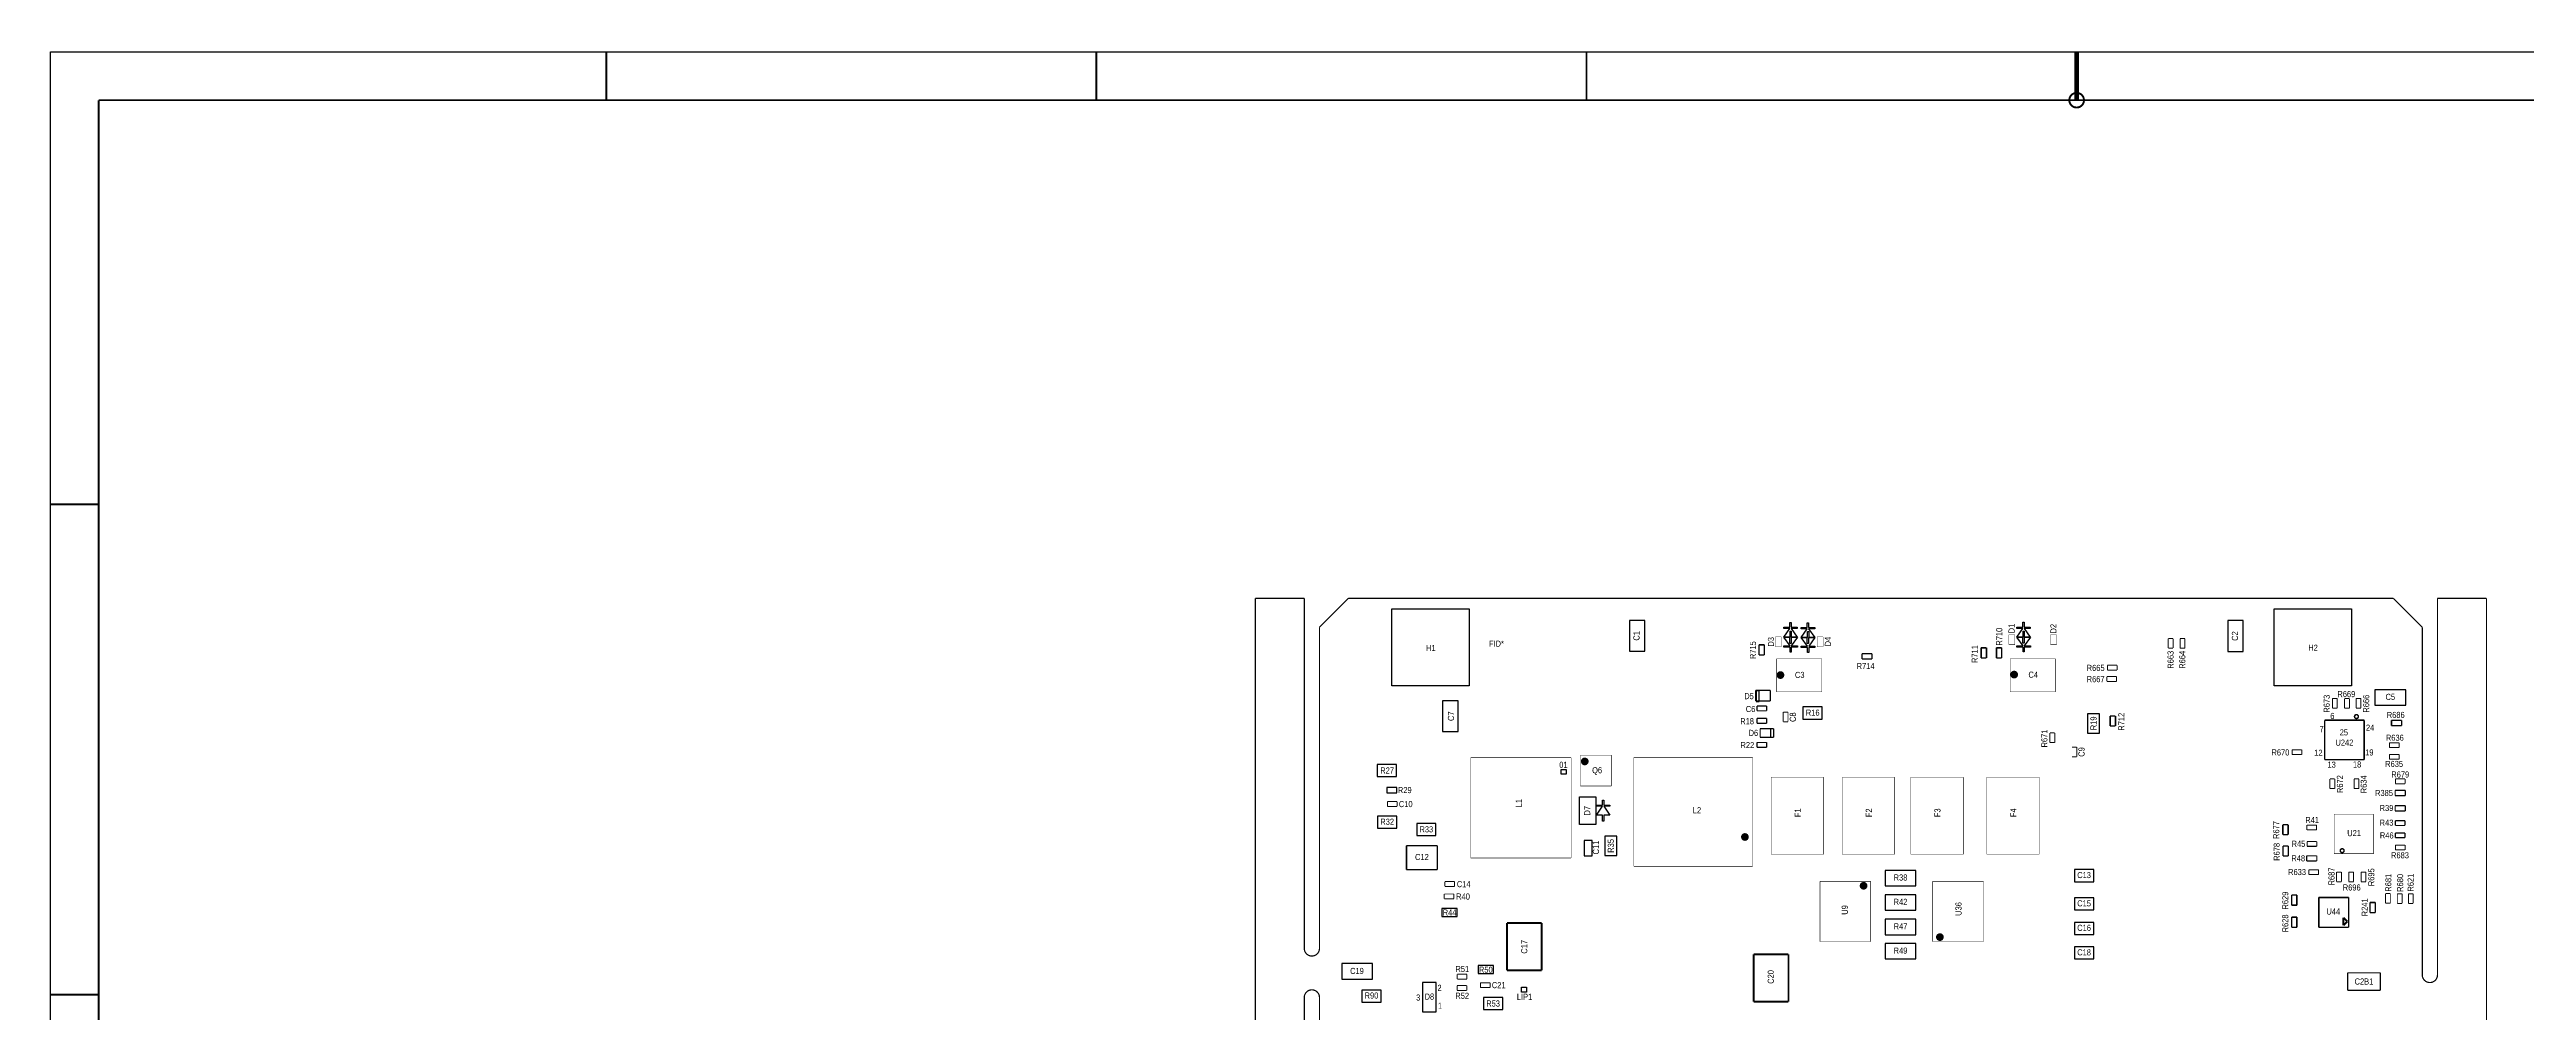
# Model space of a CAD drawing. Extents: x -186 to 234, y -83 to 214.
# Drawn here: x -186.1 to 70.6, y 114.1 to 213.9 of the extents above; entities that cross this region are included whole.
import ezdxf
from ezdxf.enums import TextEntityAlignment as Align

# ---------------------------------------------------------------- set-up
doc = ezdxf.new("R2010")
doc.units = 0
for name, color, linetype in [('BG_OUTLINE', 253, 'CONTINUOUS'), ('BG_TITLE_BLOCK', 40, 'CONTINUOUS'), ('PG_ASSEMBLY_TOP', 111, 'CONTINUOUS'), ('RD_ASSEMBLY_TOP', 142, 'CONTINUOUS')]:
    doc.layers.add(name, color=color, linetype=linetype)

msp = doc.modelspace()

# ---------------------------------------------------------------- linework, layer by layer
at = {"layer": 'BG_OUTLINE', "const_width": 0.127}
for points in [[(-56.069205, 157.020311), (-61.149205, 157.020311)], [(-61.149205, 157.020311), (-61.149205, -9.271)], [(-56.069205, 123.277401), (-56.069205, 157.020311)], [(-51.494411, 157.020311), (-54.494405, 154.020291)], [(56.805601, 157.020311), (-51.494411, 157.020311)], [(59.805595, 154.020291), (56.805601, 157.020311)], [(61.380395, 120.527293), (61.380395, 157.020311)], [(61.380395, 157.020311), (66.460395, 157.020311)], [(66.460395, 157.020311), (66.460395, -9.271)], [(-54.494405, 154.020291), (-54.494405, 123.277401)], [(59.805595, 120.527293), (59.805595, 154.020291)], [(-56.069205, 120.737401), (-56.069205, 123.277401)], [(-54.494405, 120.737401), (-54.494405, 123.277401)], [(59.805595, 117.987293), (59.805595, 120.527293)], [(61.380395, 117.987293), (61.380395, 120.527293)], [(-56.069205, 115.657401), (-56.069205, 81.704688)], [(-54.494405, 115.657401), (-54.494405, 113.117401)]]:
    msp.add_lwpolyline(points, dxfattribs=at)
for points in [[(-54.494405, 120.737401, -1.000032), (-56.069205, 120.737401)], [(-56.069205, 115.657401, -0.999968), (-54.494405, 115.657401)], [(61.380395, 117.987293, -0.999968), (59.805595, 117.987293)]]:
    msp.add_lwpolyline(points, format="xyb", dxfattribs=at)
at = {"layer": 'BG_TITLE_BLOCK'}
for points in [[(-186.015909, 213.651313), (233.984089, 213.651313)], [(-186.015909, -83.348601), (-186.015909, 213.651313)]]:
    msp.add_lwpolyline(points, dxfattribs=at)
for points, const_width in [([(-128.415796, 213.651313), (-128.415796, 208.651297)], 0.199898), ([(-77.615796, 213.651313), (-77.615796, 208.651297)], 0.199898), ([(-26.815796, 213.651313), (-26.815796, 208.651297)], 0.199898), ([(23.984204, 213.651313), (23.984204, 208.651297)], 0.500101), ([(-181.015894, 208.651297), (228.984099, 208.651297)], 0.199898), ([(-181.015894, -78.348611), (-181.015894, 208.651297)], 0.199898), ([(-186.015909, 166.751508), (-181.015894, 166.751508)], 0.199898), ([(-186.015909, 115.951508), (-181.015894, 115.951508)], 0.199898)]:
    msp.add_lwpolyline(points, dxfattribs=dict(at, const_width=const_width))
at = {"layer": 'BG_TITLE_BLOCK', "const_width": 0.199898}
for points in [[(24.743385, 208.651297, 1.000004), (23.224795, 208.651297)], [(23.224795, 208.651297, 0.999996), (24.743385, 208.651297)]]:
    msp.add_lwpolyline(points, format="xyb", dxfattribs=at)
at = {"layer": 'PG_ASSEMBLY_TOP'}
for points in [[(-46.983117, 147.940293), (-46.983117, 155.940303), (-38.983107, 155.940303), (-38.983107, 147.940293)], [(44.456604, 147.940293), (44.456604, 155.940303), (52.456588, 155.940303), (52.456588, 147.940293)], [(-29.431971, 138.7856), (-29.431971, 139.2936), (-28.923971, 139.2936), (-28.923971, 138.7856)], [(-33.542707, 116.218995), (-33.542707, 116.726995), (-33.034707, 116.726995), (-33.034707, 116.218995)]]:
    msp.add_lwpolyline(points, close=True, dxfattribs=at)
for points in [[(-22.376105, 154.733193), (-22.376105, 151.533403)], [(-20.775905, 154.733193), (-22.376105, 154.733193)], [(-20.775905, 151.533403), (-20.775905, 154.733193)], [(-5.735015, 154.525497), (-5.608015, 154.525497)], [(-5.735015, 154.017497), (-5.735015, 154.525497)], [(-5.608015, 154.525497), (-5.608015, 154.017497)], [(-3.930396, 154.499589), (-3.803396, 154.499589)], [(-3.930396, 153.991589), (-3.930396, 154.499589)], [(-3.803396, 154.499589), (-3.803396, 153.991589)], [(17.775199, 153.905509), (17.775199, 154.032509)], [(17.775199, 154.032509), (18.410199, 154.032509)], [(18.410199, 154.540509), (18.537199, 154.540509)], [(18.410199, 154.032509), (18.410199, 154.540509)], [(18.537199, 154.540509), (18.537199, 154.032509)], [(18.537199, 154.032509), (19.172199, 154.032509)], [(19.172199, 154.032509), (19.172199, 153.905509)], [(41.250895, 154.711095), (39.650695, 154.711095)], [(39.650695, 154.711095), (39.650695, 151.511305)], [(41.250895, 151.511305), (41.250895, 154.711095)], [(-22.376105, 151.533403), (-20.775905, 151.533403)], [(-6.370015, 153.890497), (-6.370015, 154.017497)], [(-6.370015, 154.017497), (-5.735015, 154.017497)], [(-6.370015, 152.990601), (-5.735015, 153.890497)], [(-5.735015, 153.890497), (-6.370015, 153.890497)], [(-5.735015, 152.990601), (-6.370015, 152.990601)], [(-5.722112, 152.085497), (-6.357112, 152.985495)], [(-6.357112, 152.985495), (-5.722112, 152.985495)], [(-6.357112, 151.958497), (-6.357112, 152.085497)], [(-6.357112, 152.085497), (-5.722112, 152.085497)], [(-5.722112, 151.958497), (-6.357112, 151.958497)], [(-5.735015, 152.355601), (-5.735015, 152.990601)], [(-5.608015, 152.355601), (-5.735015, 152.355601)], [(-5.722112, 152.985495), (-5.722112, 153.620495)], [(-5.722112, 153.620495), (-5.595112, 153.620495)], [(-5.722112, 151.450497), (-5.722112, 151.958497)], [(-5.608015, 154.017497), (-4.973015, 154.017497)], [(-4.973015, 153.890497), (-5.608015, 153.890497)], [(-5.608015, 153.890497), (-4.973015, 152.990601)], [(-4.973015, 152.990601), (-5.608015, 152.990601)], [(-5.608015, 152.990601), (-5.608015, 152.355601)], [(-5.595112, 153.620495), (-5.595112, 152.985495)], [(-5.595112, 152.985495), (-4.960112, 152.985495)], [(-4.960112, 152.985495), (-5.595112, 152.085497)], [(-5.595112, 152.085497), (-4.960112, 152.085497)], [(-4.960112, 151.958497), (-5.595112, 151.958497)], [(-5.595112, 151.958497), (-5.595112, 151.450497)], [(-4.973015, 154.017497), (-4.973015, 153.890497)], [(-4.960112, 152.085497), (-4.960112, 151.958497)], [(-4.565396, 153.864589), (-4.565396, 153.991589)], [(-4.565396, 153.991589), (-3.930396, 153.991589)], [(-4.565396, 152.964591), (-3.930396, 153.864589)], [(-3.930396, 153.864589), (-4.565396, 153.864589)], [(-3.930396, 152.964591), (-4.565396, 152.964591)], [(-3.917417, 152.059589), (-4.552417, 152.959587)], [(-4.552417, 152.959587), (-3.917417, 152.959587)], [(-4.552417, 151.932589), (-4.552417, 152.059589)], [(-4.552417, 152.059589), (-3.917417, 152.059589)], [(-3.917417, 151.932589), (-4.552417, 151.932589)], [(-3.930396, 152.329591), (-3.930396, 152.964591)], [(-3.803396, 152.329591), (-3.930396, 152.329591)], [(-3.917417, 152.959587), (-3.917417, 153.594587)], [(-3.917417, 153.594587), (-3.790417, 153.594587)], [(-3.917417, 151.424589), (-3.917417, 151.932589)], [(-3.803396, 153.991589), (-3.168396, 153.991589)], [(-3.168396, 153.864589), (-3.803396, 153.864589)], [(-3.803396, 153.864589), (-3.168396, 152.964591)], [(-3.168396, 152.964591), (-3.803396, 152.964591)], [(-3.803396, 152.964591), (-3.803396, 152.329591)], [(-3.790417, 153.594587), (-3.790417, 152.959587)], [(-3.790417, 152.959587), (-3.155417, 152.959587)], [(-3.155417, 152.959587), (-3.790417, 152.059589)], [(-3.790417, 152.059589), (-3.155417, 152.059589)], [(-3.155417, 151.932589), (-3.790417, 151.932589)], [(-3.790417, 151.932589), (-3.790417, 151.424589)], [(-3.168396, 153.991589), (-3.168396, 153.864589)], [(-3.155417, 152.059589), (-3.155417, 151.932589)], [(17.775199, 153.005511), (18.410199, 153.905509)], [(18.410199, 153.905509), (17.775199, 153.905509)], [(18.410199, 153.005511), (17.775199, 153.005511)], [(18.423204, 152.100509), (17.788204, 153.000507)], [(17.788204, 153.000507), (18.423204, 153.000507)], [(17.788204, 151.973509), (17.788204, 152.100509)], [(17.788204, 152.100509), (18.423204, 152.100509)], [(18.423204, 151.973509), (17.788204, 151.973509)], [(18.410199, 152.370511), (18.410199, 153.005511)], [(18.537199, 152.370511), (18.410199, 152.370511)], [(18.423204, 153.000507), (18.423204, 153.635507)], [(18.423204, 153.635507), (18.550204, 153.635507)], [(18.423204, 151.465509), (18.423204, 151.973509)], [(18.550204, 151.465509), (18.423204, 151.465509)], [(19.172199, 153.905509), (18.537199, 153.905509)], [(18.537199, 153.905509), (19.172199, 153.005511)], [(19.172199, 153.005511), (18.537199, 153.005511)], [(18.537199, 153.005511), (18.537199, 152.370511)], [(18.550204, 153.635507), (18.550204, 153.000507)], [(18.550204, 153.000507), (19.185204, 153.000507)], [(19.185204, 153.000507), (18.550204, 152.100509)], [(18.550204, 152.100509), (19.185204, 152.100509)], [(19.185204, 151.973509), (18.550204, 151.973509)], [(18.550204, 151.973509), (18.550204, 151.465509)], [(19.185204, 152.100509), (19.185204, 151.973509)], [(39.650695, 151.511305), (41.250895, 151.511305)], [(-5.595112, 151.450497), (-5.722112, 151.450497)], [(-3.790417, 151.424589), (-3.917417, 151.424589)], [(-41.730905, 146.405295), (-41.730905, 143.205505)], [(-40.130705, 146.405295), (-41.730905, 146.405295)], [(-40.130705, 143.205505), (-40.130705, 146.405295)], [(-9.223197, 147.426401), (-9.223197, 146.326403)], [(-8.923198, 147.426401), (-9.223197, 147.426401)], [(-8.923198, 146.326403), (-8.923198, 147.426401)], [(58.094118, 147.545908), (54.894328, 147.545908)], [(54.894328, 147.545908), (54.894328, 145.945708)], [(58.094118, 145.945708), (58.094118, 147.545908)], [(-9.223197, 146.326403), (-8.923198, 146.326403)], [(-2.399005, 145.760694), (-4.399001, 145.760694)], [(-4.399001, 145.760694), (-4.399001, 144.510506)], [(-4.399001, 144.510506), (-2.399005, 144.510506)], [(-2.399005, 144.510506), (-2.399005, 145.760694)], [(25.093701, 145.043398), (25.093701, 143.043402)], [(26.343889, 145.043398), (25.093701, 145.043398)], [(26.343889, 143.043402), (26.343889, 145.043398)], [(54.894328, 145.945708), (58.094118, 145.945708)], [(-41.730905, 143.205505), (-40.130705, 143.205505)], [(25.093701, 143.043402), (26.343889, 143.043402)], [(-46.509407, 139.791694), (-48.509403, 139.791694)], [(-48.509403, 139.791694), (-48.509403, 138.541506)], [(-46.509407, 138.541506), (-46.509407, 139.791694)], [(-48.509403, 138.541506), (-46.509407, 138.541506)], [(-46.476412, 137.404602), (-47.526397, 137.404602)], [(-47.526397, 137.404602), (-47.526397, 136.864598)], [(-47.526397, 136.864598), (-46.476412, 136.864598)], [(-46.476412, 136.864598), (-46.476412, 137.404602)], [(-27.53868, 136.436049), (-25.838861, 136.436049)], [(-27.53868, 133.586271), (-27.53868, 136.436049)], [(-25.838861, 136.436049), (-25.838861, 133.586271)], [(-25.144476, 136.09955), (-25.017476, 136.09955)], [(-25.144476, 135.59155), (-25.144476, 136.09955)], [(-25.017476, 136.09955), (-25.017476, 135.59155)], [(-46.475599, 134.457694), (-48.475595, 134.457694)], [(-48.475595, 134.457694), (-48.475595, 133.207506)], [(-46.475599, 133.207506), (-46.475599, 134.457694)], [(-42.420007, 133.695694), (-44.420003, 133.695694)], [(-44.420003, 133.695694), (-44.420003, 132.445506)], [(-42.420007, 132.445506), (-42.420007, 133.695694)], [(-25.838861, 133.586271), (-27.53868, 133.586271)], [(-25.779476, 135.46455), (-25.779476, 135.59155)], [(-25.779476, 135.59155), (-25.144476, 135.59155)], [(-25.779476, 134.564653), (-25.144476, 135.46455)], [(-25.144476, 135.46455), (-25.779476, 135.46455)], [(-25.144476, 134.564653), (-25.779476, 134.564653)], [(-25.144476, 133.929653), (-25.144476, 134.564653)], [(-25.017476, 133.929653), (-25.144476, 133.929653)], [(-25.017476, 135.59155), (-24.382476, 135.59155)], [(-24.382476, 135.46455), (-25.017476, 135.46455)], [(-25.017476, 135.46455), (-24.382476, 134.564653)], [(-24.382476, 134.564653), (-25.017476, 134.564653)], [(-25.017476, 134.564653), (-25.017476, 133.929653)], [(-24.382476, 135.59155), (-24.382476, 135.46455)], [(-48.475595, 133.207506), (-46.475599, 133.207506)], [(-44.420003, 132.445506), (-42.420007, 132.445506)], [(-26.243255, 131.92252), (-27.068247, 131.92252)], [(-27.068247, 131.92252), (-27.068247, 130.32232)], [(-26.243255, 130.32232), (-26.243255, 131.92252)], [(-24.911025, 132.361178), (-24.911025, 130.361182)], [(-23.660837, 132.361178), (-24.911025, 132.361178)], [(-23.660837, 130.361182), (-23.660837, 132.361178)], [(-27.068247, 130.32232), (-26.243255, 130.32232)], [(-24.911025, 130.361182), (-23.660837, 130.361182)], [(7.327189, 128.825193), (4.127297, 128.825193)], [(4.127297, 128.825193), (4.127297, 127.224993)], [(7.327189, 127.224993), (7.327189, 128.825193)], [(25.753593, 128.905), (23.753597, 128.905)], [(23.753597, 128.905), (23.753597, 127.654812)], [(25.753593, 127.654812), (25.753593, 128.905)], [(4.127297, 127.224993), (7.327189, 127.224993)], [(7.327189, 126.3015), (4.127297, 126.3015)], [(4.127297, 126.3015), (4.127297, 124.7013)], [(7.327189, 124.7013), (7.327189, 126.3015)], [(23.753597, 127.654812), (25.753593, 127.654812)], [(25.753593, 125.974094), (23.753597, 125.974094)], [(23.753597, 125.974094), (23.753597, 124.723906)], [(25.753593, 124.723906), (25.753593, 125.974094)], [(-40.208403, 124.880091), (-41.808603, 124.880091)], [(-41.808603, 124.880091), (-41.808603, 124.055099)], [(-41.808603, 124.055099), (-40.208403, 124.055099)], [(-40.208403, 124.055099), (-40.208403, 124.880091)], [(4.127297, 124.7013), (7.327189, 124.7013)], [(7.327189, 123.7615), (4.127297, 123.7615)], [(4.127297, 123.7615), (4.127297, 122.1613)], [(7.327189, 122.1613), (7.327189, 123.7615)], [(23.753597, 124.723906), (25.753593, 124.723906)], [(25.753593, 123.434094), (23.753597, 123.434094)], [(23.753597, 123.434094), (23.753597, 122.183906)], [(25.753593, 122.183906), (25.753593, 123.434094)], [(4.127297, 122.1613), (7.327189, 122.1613)], [(7.327189, 121.2469), (4.127297, 121.2469)], [(4.127297, 121.2469), (4.127297, 119.6467)], [(7.327189, 119.6467), (7.327189, 121.2469)], [(23.753597, 122.183906), (25.753593, 122.183906)], [(25.753593, 120.894094), (23.753597, 120.894094)], [(23.753597, 120.894094), (23.753597, 119.643906)], [(25.753593, 119.643906), (25.753593, 120.894094)], [(-48.982909, 119.1641), (-52.1827, 119.1641)], [(-52.1827, 119.1641), (-52.1827, 117.5639)], [(-48.982909, 117.5639), (-48.982909, 119.1641)], [(-36.455096, 118.958589), (-38.055296, 118.958589)], [(-38.055296, 118.958589), (-38.055296, 118.133597)], [(-38.055296, 118.133597), (-36.455096, 118.133597)], [(-36.455096, 118.133597), (-36.455096, 118.958589)], [(4.127297, 119.6467), (7.327189, 119.6467)], [(23.753597, 119.643906), (25.753593, 119.643906)], [(-52.1827, 117.5639), (-48.982909, 117.5639)], [(-48.102901, 116.416506), (-50.102897, 116.416506)], [(-50.102897, 116.416506), (-50.102897, 115.166292)], [(-48.102901, 115.166292), (-48.102901, 116.416506)], [(-43.814492, 117.206801), (-43.814492, 114.158801)], [(-42.392092, 117.206801), (-43.814492, 117.206801)], [(-42.392092, 114.158801), (-42.392092, 117.206801)], [(-35.498811, 115.665809), (-37.498807, 115.665809)], [(-37.498807, 115.665809), (-37.498807, 114.415595)], [(-35.498811, 114.415595), (-35.498811, 115.665809)], [(-50.102897, 115.166292), (-48.102901, 115.166292)], [(-43.814492, 114.158801), (-42.392092, 114.158801)], [(-37.498807, 114.415595), (-35.498811, 114.415595)]]:
    msp.add_lwpolyline(points, dxfattribs=at)
for points, const_width in [([(-8.394141, 152.206985), (-8.944356, 152.206985)], 0.1524), ([(-8.944356, 152.206985), (-8.944356, 151.157)], 0.1524), ([(-8.394141, 151.157), (-8.394141, 152.206985)], 0.1524), ([(-7.236206, 152.004497), (-7.236206, 153.024611)], 0.050013), ([(-7.236206, 153.024611), (-6.616395, 153.024611)], 0.050013), ([(-6.616395, 152.004497), (-7.236206, 152.004497)], 0.050013), ([(-6.616395, 153.024611), (-6.616395, 152.004497)], 0.050013), ([(-2.916911, 152.003989), (-2.916911, 153.024103)], 0.050013), ([(-2.916911, 153.024103), (-2.2971, 153.024103)], 0.050013), ([(-2.2971, 152.003989), (-2.916911, 152.003989)], 0.050013), ([(-2.2971, 153.024103), (-2.2971, 152.003989)], 0.050013), ([(14.635124, 151.894692), (14.08491, 151.894692)], 0.1524), ([(14.08491, 151.894692), (14.08491, 150.844707)], 0.1524), ([(14.635124, 150.844707), (14.635124, 151.894692)], 0.1524), ([(15.670378, 151.897182), (15.670378, 150.847196)], 0.1524), ([(16.220592, 151.897182), (15.670378, 151.897182)], 0.1524), ([(16.220592, 150.847196), (16.220592, 151.897182)], 0.1524), ([(16.959885, 152.222708), (16.959885, 153.242797)], 0.050013), ([(16.959885, 153.242797), (17.579594, 153.242797)], 0.050013), ([(17.579594, 152.222708), (16.959885, 152.222708)], 0.050013), ([(17.579594, 153.242797), (17.579594, 152.222708)], 0.050013), ([(21.279891, 152.222708), (21.279891, 153.242797)], 0.050013), ([(21.279891, 153.242797), (21.899702, 153.242797)], 0.050013), ([(21.899702, 152.222708), (21.279891, 152.222708)], 0.050013), ([(21.899702, 153.242797), (21.899702, 152.222708)], 0.050013), ([(33.981111, 152.8572), (33.481289, 152.8572)], 0.102108), ([(33.481289, 152.8572), (33.481289, 151.857405)], 0.102108), ([(33.481289, 151.857405), (33.981111, 151.857405)], 0.102108), ([(33.981111, 151.857405), (33.981111, 152.8572)], 0.102108), ([(35.197009, 152.851993), (34.697187, 152.851993)], 0.102108), ([(34.697187, 152.851993), (34.697187, 151.852198)], 0.102108), ([(34.697187, 151.852198), (35.197009, 151.852198)], 0.102108), ([(35.197009, 151.852198), (35.197009, 152.851993)], 0.102108), ([(-8.944356, 151.157), (-8.394141, 151.157)], 0.1524), ([(-2.429993, 150.760201), (-7.104101, 150.760201)], 0.050013), ([(-7.104101, 150.760201), (-7.104101, 147.331201)], 0.050013), ([(-2.429993, 147.331201), (-2.429993, 150.760201)], 0.050013), ([(2.778785, 151.284051), (1.7288, 151.284051)], 0.1524), ([(1.7288, 151.284051), (1.7288, 150.733836)], 0.1524), ([(1.7288, 150.733836), (2.778785, 150.733836)], 0.1524), ([(2.778785, 150.733836), (2.778785, 151.284051)], 0.1524), ([(14.08491, 150.844707), (14.635124, 150.844707)], 0.1524), ([(15.670378, 150.847196), (16.220592, 150.847196)], 0.1524), ([(21.766784, 150.760201), (17.092701, 150.760201)], 0.050013), ([(17.092701, 150.760201), (17.092701, 147.331201)], 0.050013), ([(21.766784, 147.331201), (21.766784, 150.760201)], 0.050013), ([(28.126792, 148.918498), (27.126997, 148.918498)], 0.102108), ([(27.126997, 148.918498), (27.126997, 148.418677)], 0.102108), ([(28.174086, 150.08352), (27.174292, 150.08352)], 0.102108), ([(27.174292, 150.08352), (27.174292, 149.583699)], 0.102108), ([(27.174292, 149.583699), (28.174086, 149.583699)], 0.102108), ([(28.126792, 148.418677), (28.126792, 148.918498)], 0.102108), ([(28.174086, 149.583699), (28.174086, 150.08352)], 0.102108), ([(-7.773111, 147.47621), (-9.273311, 147.47621)], 0.150089), ([(-9.273311, 147.47621), (-9.273311, 146.37639)], 0.150089), ([(-9.273311, 146.37639), (-7.773111, 146.37639)], 0.150089), ([(-7.773111, 146.37639), (-7.773111, 147.47621)], 0.150089), ([(-7.104101, 147.331201), (-2.429993, 147.331201)], 0.050013), ([(17.092701, 147.331201), (21.766784, 147.331201)], 0.050013), ([(27.126997, 148.418677), (28.126792, 148.418677)], 0.102108), ([(50.985979, 146.644563), (50.486158, 146.644563)], 0.102108), ([(50.486158, 146.644563), (50.486158, 145.644768)], 0.102108), ([(50.985979, 145.644768), (50.985979, 146.644563)], 0.102108), ([(52.248054, 146.633006), (51.748233, 146.633006)], 0.102108), ([(51.748233, 146.633006), (51.748233, 145.633211)], 0.102108), ([(52.248054, 145.633211), (52.248054, 146.633006)], 0.102108), ([(53.448458, 146.641541), (52.948637, 146.641541)], 0.102108), ([(52.948637, 146.641541), (52.948637, 145.641746)], 0.102108), ([(53.448458, 145.641746), (53.448458, 146.641541)], 0.102108), ([(-8.148295, 145.863589), (-9.148013, 145.863589)], 0.127), ([(-9.148013, 145.863589), (-9.148013, 145.363692)], 0.127), ([(-9.148013, 145.363692), (-8.148295, 145.363692)], 0.127), ([(-8.147812, 144.577587), (-9.14781, 144.577587)], 0.127), ([(-9.14781, 144.577587), (-9.14781, 144.077411)], 0.127), ([(-9.14781, 144.077411), (-8.147812, 144.077411)], 0.127), ([(-8.148295, 145.363692), (-8.148295, 145.863589)], 0.127), ([(-8.147812, 144.077411), (-8.147812, 144.577587)], 0.127), ([(-6.433515, 145.229097), (-6.433515, 144.229303)], 0.1016), ([(-5.933694, 145.229097), (-6.433515, 145.229097)], 0.1016), ([(-6.433515, 144.229303), (-5.933694, 144.229303)], 0.1016), ([(-5.933694, 144.229303), (-5.933694, 145.229097)], 0.1016), ([(28.00416, 144.831791), (27.453946, 144.831791)], 0.1524), ([(27.453946, 144.831791), (27.453946, 143.781805)], 0.1524), ([(27.453946, 143.781805), (28.00416, 143.781805)], 0.1524), ([(28.00416, 143.781805), (28.00416, 144.831791)], 0.1524), ([(53.787802, 144.391405), (49.687785, 144.391405)], 0.1524), ([(49.687785, 144.391405), (49.687785, 140.291312)], 0.1524), ([(50.486158, 145.644768), (50.985979, 145.644768)], 0.102108), ([(51.748233, 145.633211), (52.248054, 145.633211)], 0.102108), ([(52.948637, 145.641746), (53.448458, 145.641746)], 0.102108), ([(53.787802, 140.291312), (53.787802, 144.391405)], 0.1524), ([(57.65988, 144.372711), (56.609894, 144.372711)], 0.1524), ([(56.609894, 144.372711), (56.609894, 143.822496)], 0.1524), ([(56.609894, 143.822496), (57.65988, 143.822496)], 0.1524), ([(57.65988, 143.822496), (57.65988, 144.372711)], 0.1524), ([(-8.147812, 142.081199), (-9.14781, 142.081199)], 0.127), ([(-9.14781, 142.081199), (-9.14781, 141.581099)], 0.127), ([(-9.14781, 141.581099), (-8.147812, 141.581099)], 0.127), ([(-8.821115, 142.620695), (-8.821115, 143.509695)], 0.127), ([(-8.821115, 143.509695), (-7.424115, 143.509695)], 0.127), ([(-7.424115, 142.620695), (-8.821115, 142.620695)], 0.127), ([(-8.147812, 141.581099), (-8.147812, 142.081199)], 0.127), ([(-7.741615, 142.684195), (-7.741615, 143.446195)], 0.127), ([(-7.424115, 143.509695), (-7.424115, 142.620695)], 0.127), ([(21.711107, 143.073501), (21.211286, 143.073501)], 0.102108), ([(21.211286, 143.073501), (21.211286, 142.073706)], 0.102108), ([(21.211286, 142.073706), (21.711107, 142.073706)], 0.102108), ([(21.711107, 142.073706), (21.711107, 143.073501)], 0.102108), ([(23.987506, 141.596897), (23.487685, 141.596897)], 0.1016), ([(23.987506, 140.597103), (23.987506, 141.596897)], 0.1016), ([(47.320098, 141.328115), (46.320304, 141.328115)], 0.102108), ([(46.320304, 141.328115), (46.320304, 140.828293)], 0.102108), ([(47.320098, 140.828293), (47.320098, 141.328115)], 0.102108), ([(57.401282, 142.0495), (56.401487, 142.0495)], 0.102108), ([(56.401487, 142.0495), (56.401487, 141.549679)], 0.102108), ([(56.401487, 141.549679), (57.401282, 141.549679)], 0.102108), ([(57.401282, 141.549679), (57.401282, 142.0495)], 0.102108), ([(-38.815493, 130.105912), (-38.815493, 140.505688)], 0.050013), ([(-38.815493, 140.505688), (-28.415717, 140.505688)], 0.050013), ([(-28.415717, 140.505688), (-28.415717, 130.105912)], 0.050013), ([(-27.445894, 140.771575), (-24.246103, 140.771575)], 0.050013), ([(-27.445894, 137.571785), (-27.445894, 140.771575)], 0.050013), ([(-24.246103, 140.771575), (-24.246103, 137.571785)], 0.050013), ([(-9.609049, 140.541781), (-21.909253, 140.541781)], 0.050013), ([(-21.909253, 140.541781), (-21.909253, 129.241779)], 0.050013), ([(-9.609049, 129.241779), (-9.609049, 140.541781)], 0.050013), ([(23.487685, 140.597103), (23.987506, 140.597103)], 0.1016), ([(46.320304, 140.828293), (47.320098, 140.828293)], 0.102108), ([(49.687785, 140.291312), (53.787802, 140.291312)], 0.1524), ([(57.398691, 140.842213), (56.398897, 140.842213)], 0.102108), ([(56.398897, 140.842213), (56.398897, 140.342391)], 0.102108), ([(56.398897, 140.342391), (57.398691, 140.342391)], 0.102108), ([(57.398691, 140.342391), (57.398691, 140.842213)], 0.102108), ([(-24.246103, 137.571785), (-27.445894, 137.571785)], 0.050013), ([(-7.684516, 138.483111), (-2.244293, 138.483111)], 0.050013), ([(-7.684516, 130.502889), (-7.684516, 138.483111)], 0.050013), ([(-2.244293, 138.483111), (-2.244293, 130.502889)], 0.050013), ([(-0.318516, 138.483111), (5.121707, 138.483111)], 0.050013), ([(-0.318516, 130.502889), (-0.318516, 138.483111)], 0.050013), ([(5.121707, 138.483111), (5.121707, 130.502889)], 0.050013), ([(6.793484, 130.502889), (6.793484, 138.483111)], 0.050013), ([(6.793484, 138.483111), (12.233707, 138.483111)], 0.050013), ([(12.233707, 138.483111), (12.233707, 130.502889)], 0.050013), ([(14.667484, 138.483111), (20.107707, 138.483111)], 0.050013), ([(14.667484, 130.502889), (14.667484, 138.483111)], 0.050013), ([(20.107707, 138.483111), (20.107707, 130.502889)], 0.050013), ([(50.240387, 138.306302), (50.240387, 137.306507)], 0.102108), ([(50.740208, 138.306302), (50.240387, 138.306302)], 0.102108), ([(50.240387, 137.306507), (50.740208, 137.306507)], 0.102108), ([(50.740208, 137.306507), (50.740208, 138.306302)], 0.102108), ([(53.232812, 138.306302), (52.732991, 138.306302)], 0.102108), ([(52.732991, 138.306302), (52.732991, 137.306507)], 0.102108), ([(52.732991, 137.306507), (53.232812, 137.306507)], 0.102108), ([(53.232812, 137.306507), (53.232812, 138.306302)], 0.102108), ([(58.041362, 137.110851), (56.991377, 137.110851)], 0.127), ([(56.991377, 137.110851), (56.991377, 136.560662)], 0.127), ([(56.991377, 136.560662), (58.041362, 136.560662)], 0.127), ([(58.019493, 138.298911), (57.019698, 138.298911)], 0.102108), ([(57.019698, 138.298911), (57.019698, 137.799089)], 0.102108), ([(57.019698, 137.799089), (58.019493, 137.799089)], 0.102108), ([(58.019493, 137.799089), (58.019493, 138.298911)], 0.102108), ([(58.041362, 136.560662), (58.041362, 137.110851)], 0.127), ([(-46.450707, 135.962111), (-47.450502, 135.962111)], 0.1016), ([(-47.450502, 135.962111), (-47.450502, 135.462289)], 0.1016), ([(-47.450502, 135.462289), (-46.450707, 135.462289)], 0.1016), ([(-46.450707, 135.462289), (-46.450707, 135.962111)], 0.1016), ([(45.905699, 133.570599), (45.355485, 133.570599)], 0.1524), ([(45.355485, 133.570599), (45.355485, 132.520614)], 0.1524), ([(45.905699, 132.520614), (45.905699, 133.570599)], 0.1524), ([(48.846486, 133.51891), (47.846691, 133.51891)], 0.102108), ([(47.846691, 133.51891), (47.846691, 133.019089)], 0.102108), ([(48.846486, 133.019089), (48.846486, 133.51891)], 0.102108), ([(54.764483, 134.651191), (50.664389, 134.651191)], 0.050013), ([(50.664389, 134.651191), (50.664389, 130.551199)], 0.050013), ([(54.764483, 130.551199), (54.764483, 134.651191)], 0.050013), ([(58.044613, 135.525002), (56.994603, 135.525002)], 0.127), ([(56.994603, 135.525002), (56.994603, 134.984998)], 0.127), ([(56.994603, 134.984998), (58.044613, 134.984998)], 0.127), ([(58.019696, 133.980911), (57.019698, 133.980911)], 0.127), ([(57.019698, 133.980911), (57.019698, 133.481089)], 0.127), ([(57.019698, 133.481089), (58.019696, 133.481089)], 0.127), ([(58.019696, 133.481089), (58.019696, 133.980911)], 0.127), ([(58.044613, 134.984998), (58.044613, 135.525002)], 0.127), ([(-42.277309, 131.394708), (-45.4771, 131.394708)], 0.1524), ([(-45.4771, 131.394708), (-45.4771, 128.904492)], 0.1524), ([(-42.277309, 128.904492), (-42.277309, 131.394708)], 0.1524), ([(45.355485, 132.520614), (45.905699, 132.520614)], 0.1524), ([(45.366686, 131.362501), (45.366686, 130.312516)], 0.1524), ([(45.916901, 131.362501), (45.366686, 131.362501)], 0.1524), ([(45.916901, 130.312516), (45.916901, 131.362501)], 0.1524), ([(47.846691, 133.019089), (48.846486, 133.019089)], 0.102108), ([(48.871886, 131.81711), (47.872193, 131.81711)], 0.127), ([(47.872193, 131.81711), (47.872193, 131.317213)], 0.127), ([(47.872193, 131.317213), (48.871886, 131.317213)], 0.127), ([(48.871886, 131.317213), (48.871886, 131.81711)], 0.127), ([(58.019696, 132.710911), (57.019698, 132.710911)], 0.127), ([(57.019698, 132.710911), (57.019698, 132.211089)], 0.127), ([(57.019698, 132.211089), (58.019696, 132.211089)], 0.127), ([(58.019493, 131.440911), (57.019698, 131.440911)], 0.102108), ([(57.019698, 131.440911), (57.019698, 130.941089)], 0.102108), ([(57.019698, 130.941089), (58.019493, 130.941089)], 0.102108), ([(58.019696, 132.211089), (58.019696, 132.710911)], 0.127), ([(58.019493, 130.941089), (58.019493, 131.440911)], 0.102108), ([(-45.4771, 128.904492), (-42.277309, 128.904492)], 0.1524), ([(-28.415717, 130.105912), (-38.815493, 130.105912)], 0.050013), ([(-21.909253, 129.241779), (-9.609049, 129.241779)], 0.050013), ([(-2.244293, 130.502889), (-7.684516, 130.502889)], 0.050013), ([(5.121707, 130.502889), (-0.318516, 130.502889)], 0.050013), ([(12.233707, 130.502889), (6.793484, 130.502889)], 0.050013), ([(20.107707, 130.502889), (14.667484, 130.502889)], 0.050013), ([(45.366686, 130.312516), (45.916901, 130.312516)], 0.1524), ([(48.872191, 130.338601), (47.822104, 130.338601)], 0.127), ([(47.822104, 130.338601), (47.822104, 129.798597)], 0.127), ([(47.822104, 129.798597), (48.872191, 129.798597)], 0.127), ([(49.054283, 128.891513), (48.054489, 128.891513)], 0.102108), ([(48.054489, 128.891513), (48.054489, 128.391691)], 0.102108), ([(48.054489, 128.391691), (49.054283, 128.391691)], 0.102108), ([(48.872191, 129.798597), (48.872191, 130.338601)], 0.127), ([(49.054283, 128.391691), (49.054283, 128.891513)], 0.102108), ([(50.664389, 130.551199), (54.764483, 130.551199)], 0.050013), ([(51.419506, 128.642897), (50.919685, 128.642897)], 0.102108), ([(50.919685, 128.642897), (50.919685, 127.643103)], 0.102108), ([(51.419506, 127.643103), (51.419506, 128.642897)], 0.102108), ([(52.689506, 128.642897), (52.189685, 128.642897)], 0.102108), ([(52.189685, 128.642897), (52.189685, 127.643103)], 0.102108), ([(52.689506, 127.643103), (52.689506, 128.642897)], 0.102108), ([(53.959506, 128.642897), (53.459685, 128.642897)], 0.102108), ([(53.459685, 128.642897), (53.459685, 127.643103)], 0.102108), ([(53.959506, 127.643103), (53.959506, 128.642897)], 0.102108), ([(-40.561006, 126.378208), (-41.560699, 126.378208)], 0.102108), ([(-41.560699, 126.378208), (-41.560699, 125.878311)], 0.102108), ([(-41.560699, 125.878311), (-40.561006, 125.878311)], 0.102108), ([(-40.492909, 127.665709), (-41.492602, 127.665709)], 0.1016), ([(-41.492602, 127.665709), (-41.492602, 127.165887)], 0.1016), ([(-41.492602, 127.165887), (-40.492909, 127.165887)], 0.1016), ([(-40.561006, 125.878311), (-40.561006, 126.378208)], 0.102108), ([(-40.492909, 127.165887), (-40.492909, 127.665709)], 0.1016), ([(-2.616708, 127.694893), (-2.616708, 121.446493)], 0.0508), ([(2.641092, 127.694893), (-2.616708, 127.694893)], 0.0508), ([(2.641092, 121.446493), (2.641092, 127.694893)], 0.0508), ([(14.325092, 127.694893), (9.067292, 127.694893)], 0.0508), ([(9.067292, 127.694893), (9.067292, 121.446493)], 0.0508), ([(14.325092, 121.446493), (14.325092, 127.694893)], 0.0508), ([(46.260309, 126.264543), (46.260309, 125.214558)], 0.1524), ([(46.810524, 126.264543), (46.260309, 126.264543)], 0.1524), ([(46.810524, 125.214558), (46.810524, 126.264543)], 0.1524), ([(52.179626, 126.0221), (49.07981, 126.0221)], 0.1524), ([(49.07981, 126.0221), (49.07981, 122.922284)], 0.1524), ([(50.919685, 127.643103), (51.419506, 127.643103)], 0.102108), ([(52.179626, 122.922284), (52.179626, 126.0221)], 0.1524), ([(52.189685, 127.643103), (52.689506, 127.643103)], 0.102108), ([(53.459685, 127.643103), (53.959506, 127.643103)], 0.102108), ([(56.494756, 126.418797), (55.994935, 126.418797)], 0.102108), ([(55.994935, 126.418797), (55.994935, 125.419002)], 0.102108), ([(56.494756, 125.419002), (56.494756, 126.418797)], 0.102108), ([(57.720154, 126.403379), (57.220333, 126.403379)], 0.102108), ([(57.220333, 126.403379), (57.220333, 125.403585)], 0.102108), ([(57.720154, 125.403585), (57.720154, 126.403379)], 0.102108), ([(58.861528, 126.403303), (58.361631, 126.403303)], 0.102108), ([(58.361631, 126.403303), (58.361631, 125.403585)], 0.102108), ([(58.861528, 125.403585), (58.861528, 126.403303)], 0.102108), ([(-31.459907, 123.379509), (-35.060103, 123.379509)], 0.2032), ([(-35.060103, 123.379509), (-35.060103, 118.479291)], 0.2032), ([(-31.459907, 118.479291), (-31.459907, 123.379509)], 0.2032), ([(46.260309, 125.214558), (46.810524, 125.214558)], 0.1524), ([(46.810524, 123.978543), (46.260309, 123.978543)], 0.1524), ([(46.260309, 123.978543), (46.260309, 122.928558)], 0.1524), ([(46.810524, 122.928558), (46.810524, 123.978543)], 0.1524), ([(52.037869, 123.517406), (51.63787, 123.917405)], 0.2032), ([(51.63787, 123.917405), (51.63787, 123.117305)], 0.2032), ([(51.63787, 123.117305), (52.037869, 123.517406)], 0.2032), ([(54.938524, 125.502543), (54.388309, 125.502543)], 0.1524), ([(54.388309, 125.502543), (54.388309, 124.452558)], 0.1524), ([(54.388309, 124.452558), (54.938524, 124.452558)], 0.1524), ([(54.938524, 124.452558), (54.938524, 125.502543)], 0.1524), ([(55.994935, 125.419002), (56.494756, 125.419002)], 0.102108), ([(57.220333, 125.403585), (57.720154, 125.403585)], 0.102108), ([(58.361631, 125.403585), (58.861528, 125.403585)], 0.102108), ([(-2.616708, 121.446493), (2.641092, 121.446493)], 0.0508), ([(9.067292, 121.446493), (14.325092, 121.446493)], 0.0508), ([(46.260309, 122.928558), (46.810524, 122.928558)], 0.1524), ([(49.07981, 122.922284), (52.179626, 122.922284)], 0.1524), ([(-39.218616, 118.056406), (-40.218309, 118.056406)], 0.102108), ([(-40.218309, 118.056406), (-40.218309, 117.556509)], 0.102108), ([(-39.218616, 117.556509), (-39.218616, 118.056406)], 0.102108), ([(-35.060103, 118.479291), (-31.459907, 118.479291)], 0.2032), ([(-5.882107, 120.128309), (-9.482303, 120.128309)], 0.2032), ([(-9.482303, 120.128309), (-9.482303, 115.228091)], 0.2032), ([(-5.882107, 115.228091), (-5.882107, 120.128309)], 0.2032), ([(55.464989, 118.2116), (52.061389, 118.2116)], 0.127), ([(52.061389, 118.2116), (52.061389, 116.3828)], 0.127), ([(55.464989, 116.3828), (55.464989, 118.2116)], 0.127), ([(-39.228014, 116.879599), (-40.227707, 116.879599)], 0.102108), ([(-40.227707, 116.879599), (-40.227707, 116.379803)], 0.102108), ([(-40.227707, 116.379803), (-39.228014, 116.379803)], 0.102108), ([(-40.218309, 117.556509), (-39.218616, 117.556509)], 0.102108), ([(-39.228014, 116.379803), (-39.228014, 116.879599)], 0.102108), ([(-36.816792, 117.172511), (-37.816511, 117.172511)], 0.1016), ([(-37.816511, 117.172511), (-37.816511, 116.672589)], 0.1016), ([(-37.816511, 116.672589), (-36.816792, 116.672589)], 0.1016), ([(-36.816792, 116.672589), (-36.816792, 117.172511)], 0.1016), ([(52.061389, 116.3828), (55.464989, 116.3828)], 0.127), ([(-9.482303, 115.228091), (-5.882107, 115.228091)], 0.2032)]:
    msp.add_lwpolyline(points, dxfattribs=dict(at, const_width=const_width))
for points, const_width in [([(-6.515608, 149.068384, 1.000026), (-6.91548, 149.068358, 0.999974), (-6.515608, 149.068384)], 0.399999), ([(17.706594, 149.119184, 1.000026), (17.306722, 149.119158, 0.999974), (17.706594, 149.119184)], 0.399999), ([(53.182291, 144.764735, 0.999993), (52.782495, 144.76476, 1.000007), (53.182291, 144.764735)], 0.1524), ([(-26.797508, 140.117779, 1.000004), (-27.197482, 140.117779, 0.999996), (-26.797508, 140.117779)], 0.399999), ([(-10.19716, 132.286731, 0.999972), (-10.597566, 132.286731, 1.000028), (-10.19716, 132.286731)], 0.399999), ([(51.703783, 130.870909, 0.999994), (51.303453, 130.870909, 1.000006), (51.703783, 130.870909)], 0.1524), ([(2.099285, 127.231521, 0.999981), (1.699692, 127.231546, 1.000019), (2.099285, 127.231521)], 0.399999), ([(10.008895, 121.909967, 1.000019), (9.608998, 121.909942, 0.999981), (10.008895, 121.909967)], 0.399999)]:
    msp.add_lwpolyline(points, format="xyb", dxfattribs=dict(at, const_width=const_width))

# ---------------------------------------------------------------- texts
at = {"layer": 'PG_ASSEMBLY_TOP', "width": 0.8}
for s, p in [('7', (49.368989, 143.145942)), ('6', (50.486589, 144.517542)), ('24', (54.398189, 143.298342)), ('12', (49.038789, 140.707542)), ('25', (51.680389, 142.815742)), ('19', (54.321989, 140.732942)), ('13', (50.410389, 139.462942)), ('18', (53.051989, 139.488342)), ('3', (-44.258992, 115.327201)), ('2', (-42.049192, 116.330501)), ('1', (-41.998392, 114.476301))]:
    msp.add_text(s, height=0.635, dxfattribs=at).set_placement(p, align=Align.CENTER)
at = {"layer": 'RD_ASSEMBLY_TOP', "width": 0.8}
for s, p in [('D1', (17.551273, 153.8986)), ('D2', (21.894673, 153.8732)), ('C1', (-21.322005, 153.133298)), ('D3', (-7.38345, 152.514605)), ('D4', (-1.489456, 152.539395)), ('C2', (40.704795, 153.1112)), ('R663', (34.036, 150.655503)), ('R664', (35.251898, 150.650296)), ('R673', (50.215673, 146.1008)), ('R666', (54.305073, 146.1008)), ('C7', (-40.549805, 144.8054)), ('C8', (-5.116805, 144.7038)), ('R19', (26.048995, 144.0688)), ('R671', (20.954873, 142.494)), ('C9', (24.804395, 141.097)), ('L1', (-33.514005, 135.7884)), ('R672', (51.587248, 137.7696)), ('R634', (54.051073, 137.7442)), ('D7', (-26.434771, 135.01116)), ('F1', (-4.608805, 134.7978)), ('F2', (2.757195, 134.7978)), ('F3', (9.869195, 134.7978)), ('F4', (17.743195, 134.7978)), ('C11', (-25.527, 131.191)), ('R35', (-23.981131, 131.36118)), ('R687', (50.712395, 128.1938)), ('R695', (54.838473, 128.1176)), ('R681', (56.600446, 127.5445)), ('R680', (57.825843, 127.529082)), ('R621', (58.916367, 127.554482)), ('U9', (0.266192, 124.723093)), ('U36', (12.051792, 124.824693)), ('R241', (54.152673, 124.9934)), ('C17', (-32.955205, 120.904)), ('C20', (-7.402805, 117.7798))]:
    msp.add_text(s, height=0.635, rotation=90, dxfattribs=at).set_placement(p, align=Align.CENTER)
for s, p in [('H1', (-42.957699, 151.559311)), ('FID*', (-36.154233, 152.008738)), ('H2', (48.481996, 151.584711)), ('C3', (-4.716272, 148.766251)), ('C4', (19.480555, 148.791651)), ('R665', (25.950189, 149.495916)), ('R667', (25.950189, 148.327516)), ('D5', (-9.970999, 146.5707)), ('R669', (51.934389, 146.778116)), ('C5', (56.494223, 146.491808)), ('R18', (-10.171811, 143.971899)), ('C6', (-9.816592, 145.232603)), ('R16', (-3.373603, 144.8562)), ('R22', (-10.146411, 141.501012)), ('D6', (-9.519641, 142.760446)), ('R670', (45.101789, 140.732916)), ('U242', (51.731189, 141.748942)), ('R636', (56.963589, 142.256916)), ('R27', (-47.484005, 138.8618)), ('01', (-29.21, 139.446)), ('Q6', (-25.718491, 138.89228)), ('R635', (56.887389, 139.539116)), ('R679', (57.522389, 138.446942)), ('R29', (-45.655205, 136.8298)), ('R385', (55.83997, 136.530969)), ('R32', (-47.475597, 133.5532)), ('C10', (-45.553605, 135.382)), ('L2', (-15.367, 134.747)), ('R41', (48.387, 133.731)), ('R39', (56.097195, 134.9756)), ('R43', (56.097297, 133.4516)), ('R33', (-43.420005, 132.7658)), ('R45', (46.975039, 131.262349)), ('U21', (52.739823, 132.372633)), ('R46', (56.122697, 132.1308)), ('C12', (-43.877205, 129.8956)), ('R38', (5.727192, 127.771093)), ('C13', (24.753595, 128.025906)), ('R633', (46.828989, 128.337742)), ('R48', (46.950147, 129.763799)), ('R683', (57.494195, 130.0734)), ('R40', (-39.613053, 125.798047)), ('C14', (-39.545006, 127.085547)), ('R42', (5.727192, 125.2474)), ('R696', (52.493189, 126.737516)), ('R44', (-41.008554, 124.137395)), ('R47', (5.727192, 122.7074)), ('C15', (24.753595, 125.095)), ('U44', (50.578918, 124.243592)), ('R49', (5.727192, 120.1928)), ('C16', (24.753595, 122.555)), ('C18', (24.753595, 120.015)), ('C19', (-50.608205, 118.0846)), ('R51', (-39.693113, 118.289045)), ('R50', (-37.255171, 118.215893)), ('R90', (-49.102899, 115.537412)), ('D8', (-43.104537, 115.428801)), ('R52', (-39.702461, 115.512037)), ('C21', (-35.919613, 116.61775)), ('LIP1', (-33.237907, 115.406195)), ('C2B1', (53.763189, 116.9924)), ('R53', (-36.498809, 114.710489))]:
    msp.add_text(s, height=0.635, dxfattribs=at).set_placement(p, align=Align.CENTER)
for s, p in [('R715', (-9.254211, 150.7236)), ('R711', (13.732789, 150.3172)), ('R710', (16.272789, 152.1206)), ('R712', (28.930473, 143.3068)), ('R677', (44.983273, 132.08)), ('R678', (45.034048, 129.8194)), ('R629', (45.923048, 124.7648)), ('R628', (45.923073, 122.4026))]:
    msp.add_text(s, height=0.635, rotation=90, dxfattribs=at).set_placement(p)
for s, p in [('R714', (1.185189, 149.6822)), ('R686', (56.125389, 144.619116))]:
    msp.add_text(s, height=0.635, dxfattribs=at).set_placement(p)

doc.saveas('drawing.dxf')
